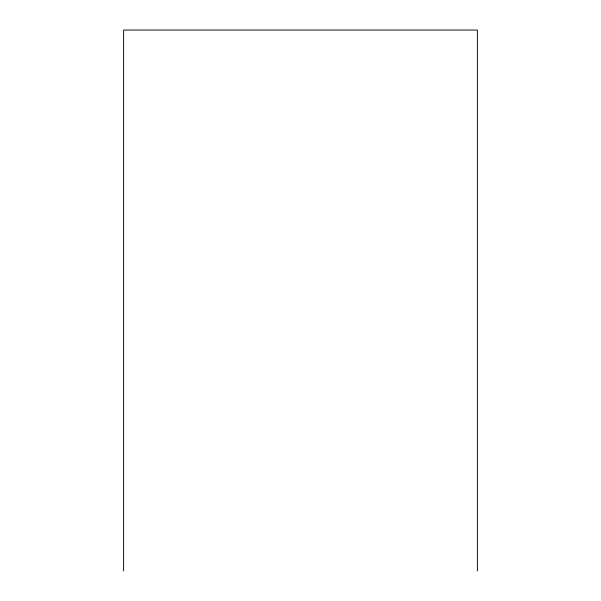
<?xml version="1.0" encoding="UTF-8"?>
<svg xmlns="http://www.w3.org/2000/svg" width="601" height="601" viewBox="0 0 601 601"><rect width="100%" height="100%" fill="white"/><g stroke="black" fill="none" stroke-linecap="round" stroke-linejoin="round"><path stroke-width="0.9" d="M477.382 570.95L477.382 30.05L123.618 30.05L123.618 570.95"/></g></svg>
